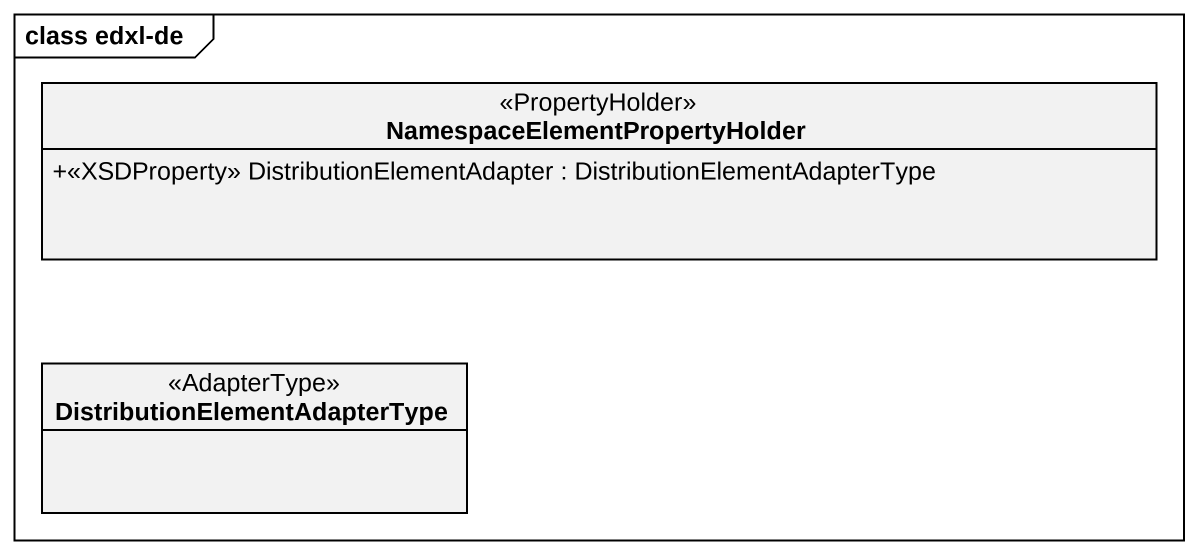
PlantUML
@startuml
mainframe class edxl-de
hide circle
hide empty members
skinparam classAttributeIconSize 0
class "NamespaceElementPropertyHolder" as NamespaceElementPropertyHold <<PropertyHolder>> {
  +<<XSDProperty>> DistributionElementAdapter : DistributionElementAdapterType
}
class "DistributionElementAdapterType" as DistributionElementAdapterTy <<AdapterType>>
@enduml
